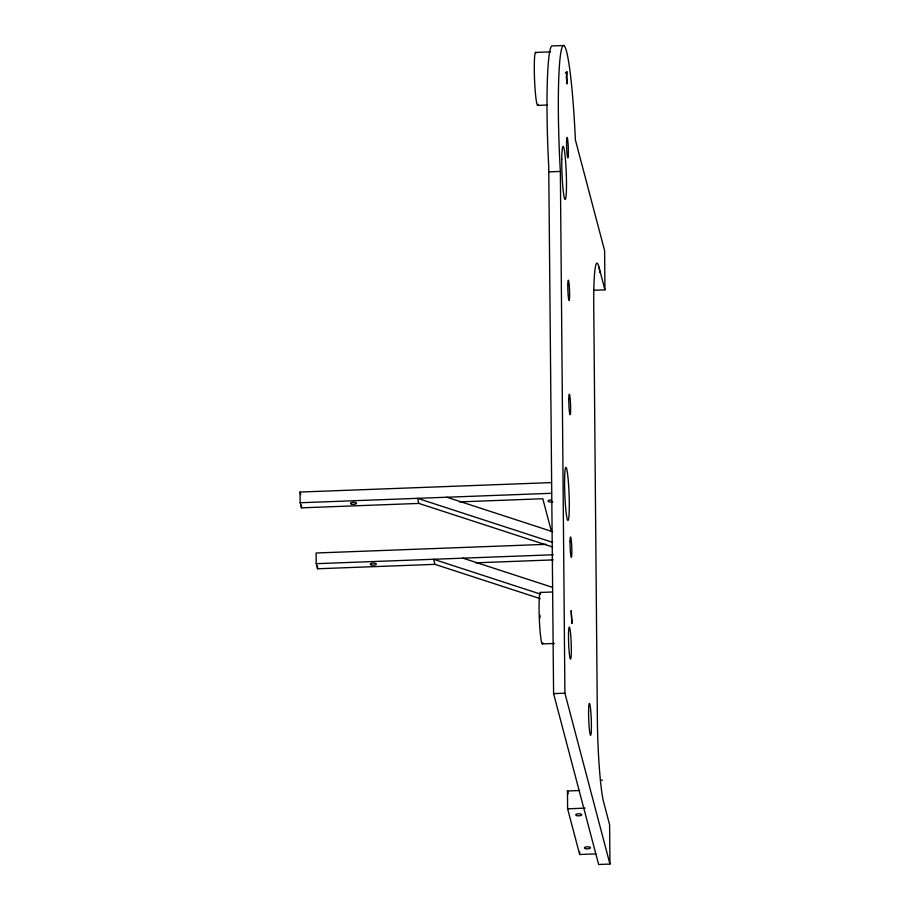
<?xml version="1.0" encoding="UTF-8"?>
<svg xmlns="http://www.w3.org/2000/svg" width="910" height="910" viewBox="0 0 910 910"><rect width="100%" height="100%" fill="white"/><g stroke="black" fill="none" stroke-linecap="round" stroke-linejoin="round"><path stroke-width="1.36" d="M565.292 73.187L566.793 71.708L566.327 77.589L567.226 83.947L566.793 71.708M563.87 45.5L552.541 45.921A102.284 8.224 87.8 0 0 548.73 166.564L553.587 693.625L598.632 864.5L609.95 864.079L609.609 824.756L603.262 800.663A64.405 5.176 87.8 0 1 597.347 716.363L593.752 306.056A64.405 5.176 87.8 0 1 598.916 267.005L604.945 289.858L593.627 290.29M535.728 52.416L550.55 51.859M537.594 105.401L547.024 105.048M549.026 171.853L560.355 171.433L560.048 166.143A102.284 8.224 87.8 0 1 562.607 46.319A102.284 8.224 87.8 0 1 575.37 139.821L604.604 250.625L604.945 289.858M552.586 546.99L418.873 503.412L301.483 507.837L300.141 502.752L300.05 492.048L551.403 482.596M300.141 502.752L551.551 493.288M459.516 501.888L542.804 498.748L551.426 531.451M546.08 544.339L316.111 552.996L316.202 563.688L317.545 568.773L434.946 564.348L540.29 598.678M316.202 563.688L553.291 554.77M475.6 562.824L553.394 559.889M540.46 592.444L552.586 591.989M542.269 643.916L554.395 643.461M553.587 693.625L564.905 693.192L609.95 864.079M600.384 780.223L602.443 780.143M595.845 853.898L579.67 854.513L567.624 808.808L567.465 790.972L579.602 790.517M567.624 808.808L585.141 808.148M446.89 497.235L552.609 531.69M552.597 542.349L417.542 498.339L418.873 503.412M462.951 558.171L552.62 587.394M540.301 594.048L433.604 559.275L434.946 564.348M567.465 790.972L568.181 793.668M300.05 492.048L300.721 494.596M598.916 267.005L600.111 272.818M579.647 851.771L579.67 854.513M560.355 171.433L564.905 693.192M317.522 566.088L317.545 568.773M301.46 505.152L301.483 507.837M552.768 501.831A3.026 1.024 -0.5 0 1 548.059 501.251A3.026 1.024 -0.5 0 1 551.54 499.988M538.208 104.331A26.515 2.127 87.8 0 1 534.579 80.251A26.515 2.127 87.8 0 1 536.081 52.86M542.872 642.869A25.764 2.07 87.8 0 1 539.346 619.482A25.764 2.07 87.8 0 1 540.802 592.876M540.074 617.742A15.914 1.274 87.8 0 1 539.994 615.251M571.173 610.872L571.935 623.213L571.173 610.872M585.483 848.609A3.026 1.024 -0.5 0 0 590.419 847.961A3.026 1.024 -0.5 0 0 586.393 846.857A3.026 1.024 -0.5 0 0 585.483 848.609M576.781 815.599A3.026 1.024 -0.5 0 0 581.717 814.951A3.026 1.024 -0.5 0 0 577.691 813.847A3.026 1.024 -0.5 0 0 576.781 815.599M570.047 541.768A10.226 0.819 87.8 0 0 571.298 557.341A10.226 0.819 87.8 0 0 571.48 542.269A10.226 0.819 87.8 0 0 570.047 541.768M568.795 399.115A10.226 0.819 87.8 0 0 570.058 414.687A10.226 0.819 87.8 0 0 570.24 399.604A10.226 0.819 87.8 0 0 568.795 399.115M567.806 284.978A10.226 0.819 87.8 0 0 569.057 300.55A10.226 0.819 87.8 0 0 569.239 285.478A10.226 0.819 87.8 0 0 567.806 284.978M566.555 142.324A10.226 0.819 87.8 0 0 567.817 157.896A10.226 0.819 87.8 0 0 567.999 142.813A10.226 0.819 87.8 0 0 566.555 142.324M561.777 159.057A26.515 2.127 87.8 0 0 565.053 199.438A26.515 2.127 87.8 0 0 565.519 160.331A26.515 2.127 87.8 0 0 561.777 159.057M564.587 480.048A26.515 2.127 87.8 0 0 567.851 520.418A26.515 2.127 87.8 0 0 568.329 481.322A26.515 2.127 87.8 0 0 564.587 480.048M588.588 711.04A15.914 1.274 87.8 0 0 590.544 735.257A15.914 1.274 87.8 0 0 590.829 711.802A15.914 1.274 87.8 0 0 588.588 711.04M568.5 634.861A15.914 1.274 87.8 0 0 570.468 659.09A15.914 1.274 87.8 0 0 570.752 635.635A15.914 1.274 87.8 0 0 568.5 634.861M371.36 564.905A3.026 1.024 -0.5 0 0 376.285 564.257A3.026 1.024 -0.5 0 0 372.258 563.154A3.026 1.024 -0.5 0 0 371.36 564.905M351.522 504.106A3.026 1.024 -0.5 0 0 356.447 503.469A3.026 1.024 -0.5 0 0 352.42 502.354A3.026 1.024 -0.5 0 0 351.522 504.106"/></g></svg>
